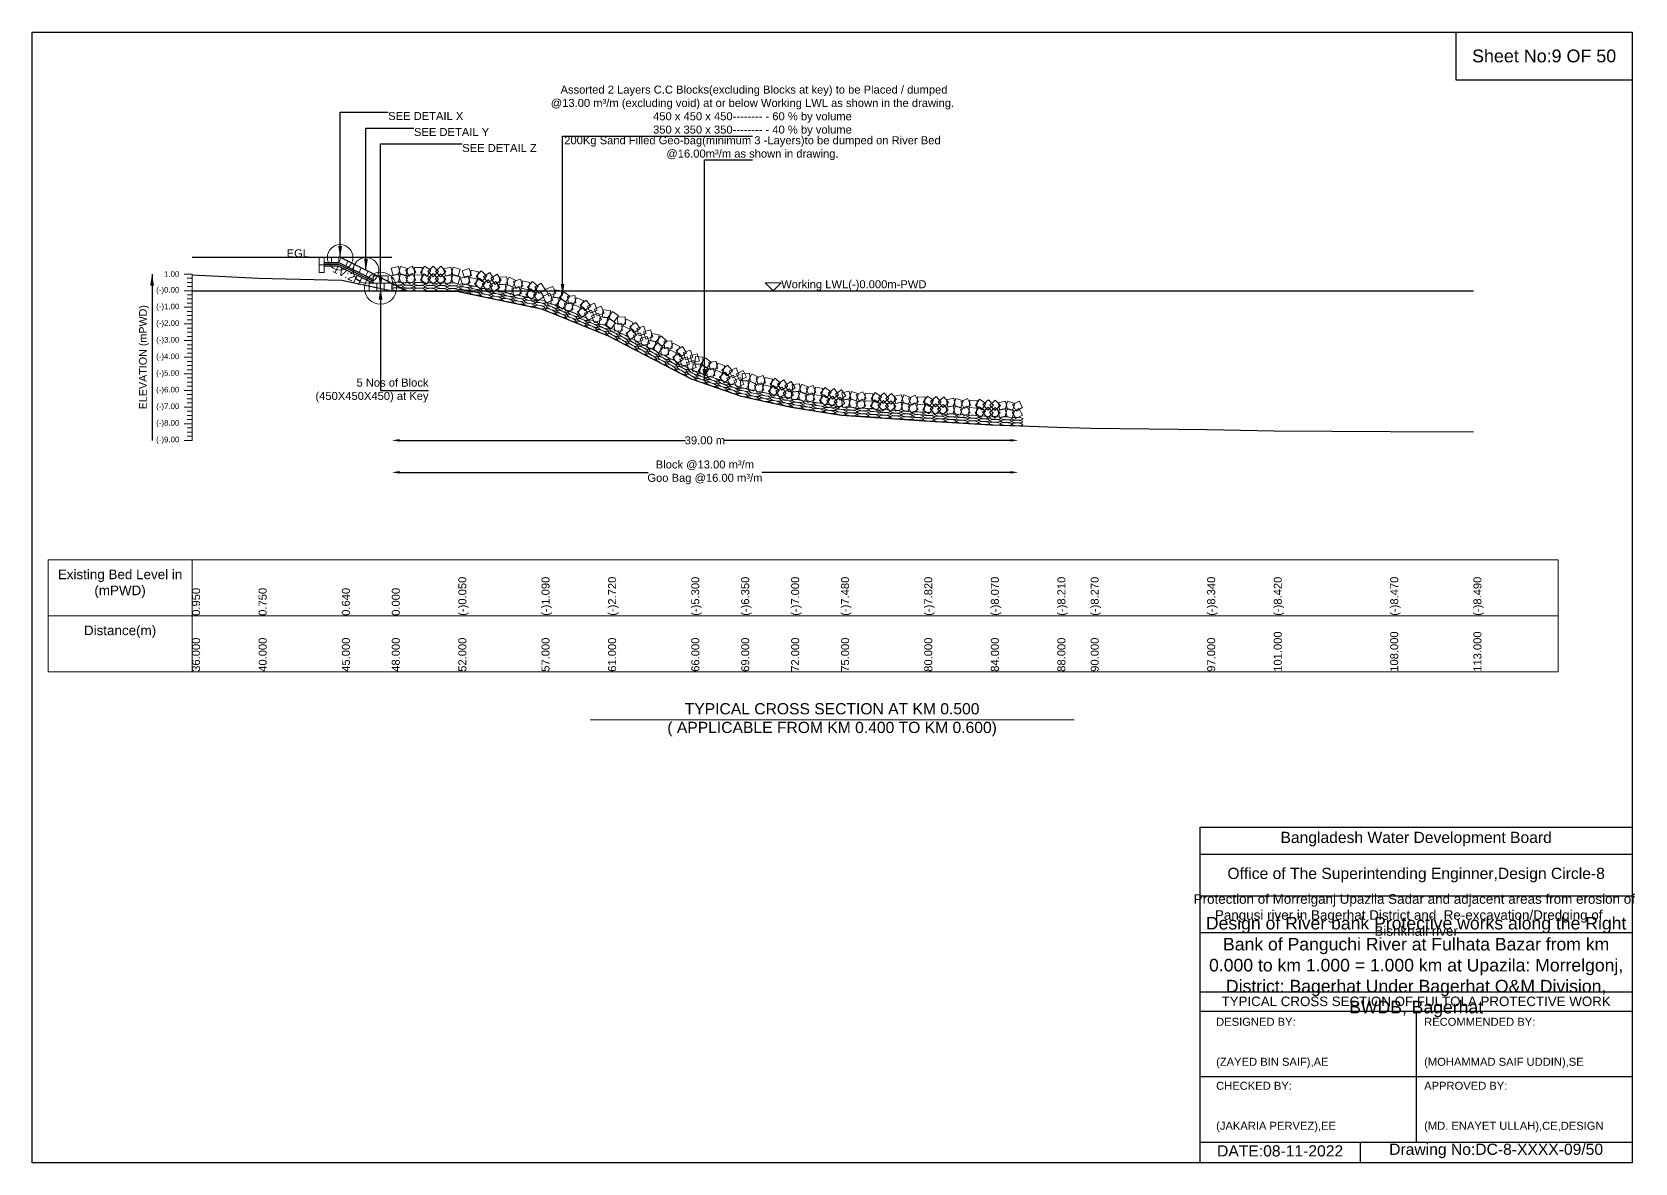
# Model space of a CAD drawing. Header units: inches. Extents: x 89000 to 305017, y -7071 to 0.
# Drawn here: x 220000 to 230017, y -7071 to 0 of the extents above; entities that cross this region are included whole.
import ezdxf

# ---------------------------------------------------------------- set-up
doc = ezdxf.new("R2010")
doc.units = ezdxf.units.IN
doc.header["$LTSCALE"] = 7
doc.header["$MEASUREMENT"] = 0
for name, color, linetype, lineweight in [('Cross section Data Border', 7, 'Continuous', 9), ('Cross Section Labels', 7, 'Continuous', 9), ('Existing_Bed_Level for Xsection', 7, 'Continuous', 25), ('Long Section Labels', 7, 'Continuous', 9)]:
    doc.layers.add(name, color=color, linetype=linetype, lineweight=lineweight)
doc.styles.get("Standard").update_dxf_attribs({"font": 'arial.ttf'})
doc.dimstyles.new('Appron Lebeling Style', dxfattribs={"dimtxt": 50, "dimasz": 50, "dimexe": 0.18, "dimexo": 0.0625, "dimgap": 0.09, "dimtad": 0, "dimtih": 1, "dimtoh": 1, "dimdec": 4, "dimzin": 0, "dimdsep": 46, "dimtxsty": 'Standard', "dimcen": 0.09, "dimse1": 1, "dimse2": 1, "dimadec": 0, "dimazin": 0, "dimtfac": 1, "dimtdec": 4, "dimtofl": 0, "dimtmove": 0, "dimatfit": 3, "dimfxl": 1, "dimtolj": 1, "dimtzin": 0, "dimarcsym": 0})
doc.dimstyles.get("Standard").update_dxf_attribs({"dimtxt": 0.18, "dimasz": 0.18, "dimexe": 0.18, "dimexo": 0.0625, "dimgap": 0.09, "dimtad": 0, "dimtih": 1, "dimtoh": 1, "dimdec": 4, "dimzin": 0, "dimdsep": 46, "dimtxsty": 'Standard', "dimcen": 0.09, "dimadec": 0, "dimazin": 0, "dimtfac": 1, "dimtdec": 4, "dimtofl": 0, "dimtmove": 0, "dimatfit": 3, "dimfxl": 1, "dimtolj": 1, "dimtzin": 0, "dimarcsym": 0})

# ---------------------------------------------------------------- blocks, each defined once
blk = doc.blocks.new('*D3')
at = {"layer": 'Cross Section Labels', "color": 0, "lineweight": -2, "transparency": 16777216}
for p, q in [((222298, -2553), (224083, -2553)), ((226113, -2553), (224328, -2553))]:
    blk.add_line(p, q, dxfattribs=at)
at = {"layer": 'Cross Section Labels', "color": 0, "transparency": 16777216}
for points in [[(222298, -2545), (222298, -2561), (222248, -2553)], [(226113, -2545), (226113, -2561), (226163, -2553)]]:
    blk.add_solid(points, dxfattribs=at)
at = {"layer": 'Defpoints', "color": 0, "transparency": 16777216}
for p in [(222248, -1617), (226163, -2462), (226163, -2553)]:
    blk.add_point(p, dxfattribs=at)
at = {"layer": 'Cross Section Labels', "color": 0, "transparency": 16777216, "insert": (224205, -2553), "char_height": 50, "attachment_point": 5}
blk.add_mtext('\\A1;39.00 m', dxfattribs=at)
blk = doc.blocks.new('*D4')
at = {"layer": 'Cross Section Labels', "color": 0, "lineweight": -2, "transparency": 16777216}
for p, q in [((222298, -2753), (223850, -2753)), ((226113, -2753), (224561, -2753))]:
    blk.add_line(p, q, dxfattribs=at)
at = {"layer": 'Cross Section Labels', "color": 0, "transparency": 16777216}
for points in [[(222298, -2745), (222298, -2761), (222248, -2753)], [(226113, -2745), (226113, -2761), (226163, -2753)]]:
    blk.add_solid(points, dxfattribs=at)
at = {"layer": 'Defpoints', "color": 0, "transparency": 16777216}
for p in [(222248, -1617), (226163, -2462), (226163, -2753)]:
    blk.add_point(p, dxfattribs=at)
at = {"layer": 'Cross Section Labels', "color": 0, "transparency": 16777216, "insert": (224205, -2753), "char_height": 50, "attachment_point": 5}
blk.add_mtext('\\A1;Block @13.00 m³/m ^JGoo Bag @16.00 m³/m ', dxfattribs=at)

msp = doc.modelspace()

# ---------------------------------------------------------------- linework, layer by layer
for points in [[(220000, 0), (230000, 0), (230000, -7071), (220000, -7071)], [(228900, 0), (230000, 0), (230000, -300), (228900, -300)]]:
    msp.add_lwpolyline(points, close=True)
for points in [[(227300, -7071), (227300, -4971), (230000, -4971)], [(227300, -5141), (230000, -5141)], [(227300, -5401), (230000, -5401)], [(227300, -5631), (230000, -5631)], [(227300, -6001), (230000, -6001)], [(227300, -6121), (230000, -6121)], [(228650, -6121), (228650, -6941)], [(227300, -6531), (230000, -6531)], [(227300, -6941), (230000, -6941)], [(228300, -6941), (228300, -7071)]]:
    msp.add_lwpolyline(points)
at = {"layer": 'Cross section Data Border'}
msp.add_lwpolyline([(220100, -3300), (229537.45269, -3300), (229537.45269, -4000), (220100, -4000)], close=True, dxfattribs=at)
for points in [[(221000, -3300), (221000, -4000)], [(220100, -3650), (229537.45269, -3650)]]:
    msp.add_lwpolyline(points, dxfattribs=at)
at = {"layer": 'Cross Section Labels'}
msp.add_lwpolyline([(224631.6, -1617.04), (224681.6, -1567.04), (224581.6, -1567.04)], close=True, dxfattribs=at)
msp.add_lwpolyline([(223488, -4300), (225000, -4300), (226512, -4300)], dxfattribs=at)
for centre, radius in [((221925.6, -1409.04), 80), ((222086.8, -1489.64), 80), ((222177.8, -1601.44), 100)]:
    msp.add_circle(centre, radius, dxfattribs=at)
at = {"layer": 'Existing_Bed_Level for Xsection'}
for points in [[(222248, -1409.04), (221000, -1409.04)], [(222341.6, -1617.04), (221932.18774, -1412.33387), (221925.6, -1409.04), (221918.23468, -1409.04), (221824.63468, -1409.04)], [(221824.63468, -1440.24), (221918.23468, -1440.24), (222131, -1546.62266)], [(221824.63468, -1450.64), (221915.77957, -1450.64), (222131, -1558.25021)], [(221824.63468, -1461.04), (221913.32447, -1461.04), (222131, -1569.87777)], [(221000, -1518.24), (221416, -1539.04), (221936, -1550.48), (222248, -1617.04), (222664, -1622.24), (223184, -1730.4), (223600, -1899.92), (224120, -2168.24), (224432, -2277.44), (224744, -2345.04), (225056, -2394.96), (225576, -2430.32), (225992, -2456.32), (226408, -2470.88), (226616, -2477.12), (227344, -2484.4), (227760, -2492.72), (228488, -2497.92), (229008, -2500)], [(221000, -1617.04), (229008, -1617.04)]]:
    msp.add_lwpolyline(points, dxfattribs=at)
at = {"layer": 'Long Section Labels'}
for points in [[(221824.63468, -1409.04), (221793.43468, -1409.04), (221793.43468, -1455.84), (221824.63468, -1455.84)], [(221824.63468, -1455.84), (221793.43468, -1455.84), (221793.43468, -1502.64), (221824.63468, -1502.64)], [(221871.43468, -1409.04), (221824.63468, -1409.04), (221824.63468, -1440.24), (221871.43468, -1440.24)], [(221918.23468, -1409.04), (221871.43468, -1409.04), (221871.43468, -1440.24), (221918.23468, -1440.24)], [(221974.04694, -1433.26347), (221932.18774, -1412.33387), (221918.23468, -1440.24), (221960.09387, -1461.1696)], [(222015.90613, -1454.19306), (221974.04694, -1433.26347), (221960.09387, -1461.1696), (222001.95306, -1482.09919)], [(222057.76532, -1475.12266), (222015.90613, -1454.19306), (222001.95306, -1482.09919), (222043.81226, -1503.02879)], [(222099.62451, -1496.05226), (222057.76532, -1475.12266), (222043.81226, -1503.02879), (222085.67145, -1523.95839)], [(222141.48371, -1516.98185), (222099.62451, -1496.05226), (222085.67145, -1523.95839), (222127.53064, -1544.88798)], [(222289.83606, -1465.64874), (222244.48518, -1477.2046), (222256.04104, -1522.55547), (222301.39192, -1510.99961)], [(222348.60175, -1478.50605), (222303.55389, -1465.82021), (222290.86805, -1510.86806), (222335.9159, -1523.55391)], [(222375.51417, -1463.42194), (222334.68117, -1486.28908), (222357.54831, -1527.12208), (222398.38131, -1504.25494)], [(222437.01823, -1472.75127), (222390.22189, -1472.16632), (222389.63694, -1518.96266), (222436.43328, -1519.54762)], [(222492.18859, -1488.25793), (222451.93993, -1464.37726), (222428.05927, -1504.62592), (222468.30792, -1528.50658)], [(222507.34707, -1463.93703), (222473.83043, -1496.60008), (222506.49347, -1530.11672), (222540.01012, -1497.45368)], [(222586.80679, -1498.01228), (222554.11707, -1464.52166), (222520.62644, -1497.21138), (222553.31617, -1530.702)], [(222617.41047, -1469.74342), (222572.05959, -1481.29928), (222583.61545, -1526.65015), (222628.96633, -1515.09429)], [(222676.17616, -1482.60073), (222631.1283, -1469.91489), (222618.44245, -1514.96274), (222663.49031, -1527.64859)], [(222731.97827, -1477.85788), (222687.52359, -1492.48735), (222702.15305, -1536.94203), (222746.60773, -1522.31257)], [(222790.55987, -1498.78592), (222744.74054, -1489.2555), (222735.21011, -1535.07483), (222781.02945, -1544.60525)], [(222841.74256, -1524.56489), (222806.80842, -1493.42255), (222775.66608, -1528.3567), (222810.60022, -1559.49904)], [(222154.4, -1570.24), (222107.6, -1570.24), (222107.6, -1617.04), (222154.4, -1617.04)], [(222177.8, -1523.44), (222131, -1523.44), (222131, -1570.24), (222177.8, -1570.24)], [(222201.2, -1570.24), (222154.4, -1570.24), (222154.4, -1617.04), (222201.2, -1617.04)], [(222224.6, -1523.44), (222177.8, -1523.44), (222177.8, -1570.24), (222224.6, -1570.24)], [(222248, -1570.24), (222201.2, -1570.24), (222201.2, -1617.04), (222248, -1617.04)], [(222289.25111, -1512.44508), (222243.90023, -1524.00094), (222255.45609, -1569.35182), (222300.80697, -1557.79596)], [(222348.01679, -1525.3024), (222302.96894, -1512.61655), (222290.28309, -1557.66441), (222335.33095, -1570.35025)], [(222374.92922, -1510.21829), (222334.09622, -1533.08543), (222356.96336, -1573.91843), (222397.79636, -1551.05129)], [(222436.43328, -1519.54762), (222389.63694, -1518.96266), (222389.05198, -1565.75901), (222435.84832, -1566.34396)], [(222491.60363, -1535.05427), (222451.35498, -1511.17361), (222427.47432, -1551.42226), (222467.72297, -1575.30292)], [(222506.76212, -1510.73337), (222473.24547, -1543.39642), (222505.90852, -1576.91306), (222539.42516, -1544.25002)], [(222586.22184, -1544.80862), (222553.53211, -1511.318), (222520.04149, -1544.00772), (222552.73121, -1577.49835)], [(222616.82551, -1516.53976), (222571.47464, -1528.09562), (222583.0305, -1573.4465), (222628.38138, -1561.89064)], [(222675.5912, -1529.39708), (222630.54335, -1516.71123), (222617.8575, -1561.75909), (222662.90536, -1574.44493)], [(222722.44785, -1523.67721), (222677.99317, -1538.30668), (222692.62263, -1582.76136), (222737.07731, -1568.1319)], [(222781.02945, -1544.60525), (222735.21011, -1535.07483), (222725.67969, -1580.89416), (222771.49902, -1590.42458)], [(222832.21214, -1570.38423), (222797.278, -1539.24189), (222766.13566, -1574.17603), (222801.0698, -1605.31837)], [(222851.74516, -1549.41408), (222812.59676, -1575.05863), (222838.24131, -1614.20702), (222877.3897, -1588.56247)], [(222861.27558, -1503.59475), (222822.12718, -1529.23929), (222847.77173, -1568.38769), (222886.92013, -1542.74314)], [(222923.2144, -1598.0671), (222897.53869, -1558.93913), (222858.41072, -1584.61485), (222884.08644, -1623.74281)], [(222932.74482, -1552.24776), (222907.06911, -1513.1198), (222867.94114, -1538.79552), (222893.61686, -1577.92348)], [(222958.66269, -1576.17799), (222911.93849, -1578.8406), (222914.6011, -1625.56479), (222961.3253, -1622.90219)], [(222968.19311, -1530.35866), (222921.46891, -1533.02127), (222924.13152, -1579.74546), (222970.85572, -1577.08285)], [(223013.88131, -1600.0447), (222972.09412, -1578.97173), (222951.02114, -1620.75892), (222992.80833, -1641.8319)], [(223023.41173, -1554.22537), (222981.62454, -1533.1524), (222960.55156, -1574.93959), (223002.33875, -1596.01257)], [(223043.18316, -1590.39016), (222998.72848, -1605.01962), (223013.35794, -1649.47431), (223057.81263, -1634.84484)], [(223052.71358, -1544.57083), (223008.2589, -1559.20029), (223022.88837, -1603.65498), (223067.34305, -1589.02551)], [(223101.76476, -1611.3182), (223055.94543, -1601.78778), (223046.41501, -1647.60711), (223092.23434, -1657.13753)], [(223111.29518, -1565.49887), (223065.47585, -1555.96845), (223055.94543, -1601.78778), (223101.76476, -1611.3182)], [(223162.47788, -1591.27784), (223127.54373, -1560.1355), (223096.40139, -1595.06965), (223131.33554, -1626.21199)], [(223182.01089, -1570.30769), (223142.86249, -1595.95224), (223168.50704, -1635.10064), (223207.65544, -1609.45609)], [(223272.49103, -1633.36628), (223254.31621, -1590.23954), (223211.18947, -1608.41435), (223229.36428, -1651.5411)], [(223152.94746, -1637.09717), (223118.01331, -1605.95483), (223086.87097, -1640.88898), (223121.80512, -1672.03132)], [(223172.48047, -1616.12702), (223133.33207, -1641.77157), (223158.97662, -1680.91997), (223198.12502, -1655.27542)], [(223254.83009, -1676.706), (223236.65528, -1633.57926), (223193.52853, -1651.75407), (223211.70335, -1694.88082)], [(223293.65294, -1661.58976), (223247.21782, -1655.75707), (223241.38513, -1702.19218), (223287.82024, -1708.02488)], [(223311.31387, -1618.25004), (223264.87876, -1612.41735), (223259.04607, -1658.85246), (223305.48118, -1664.68516)], [(223343.64379, -1695.05065), (223306.3575, -1666.76687), (223278.07372, -1704.05317), (223315.36001, -1732.33695)], [(223361.30473, -1651.71093), (223324.01843, -1623.42715), (223295.73465, -1660.71345), (223333.02095, -1688.99723)], [(223374.20862, -1690.85542), (223327.84105, -1697.2027), (223334.18833, -1743.57027), (223380.5559, -1737.22299)], [(223391.86956, -1647.5157), (223345.50198, -1653.86298), (223351.84926, -1700.23055), (223398.21684, -1693.88327)], [(223445.69946, -1678.69467), (223402.35974, -1661.03373), (223384.6988, -1704.37345), (223428.03852, -1722.03439)], [(223491.37507, -1713.30626), (223462.65011, -1676.35877), (223425.70263, -1705.08373), (223454.42759, -1742.03122)], [(223514.37894, -1696.2151), (223471.23773, -1714.35556), (223489.3782, -1757.49677), (223532.51941, -1739.3563)], [(223428.03852, -1722.03439), (223384.6988, -1704.37345), (223367.03787, -1747.71317), (223410.37759, -1765.37411)], [(223473.71414, -1756.64598), (223444.98918, -1719.69849), (223408.04169, -1748.42345), (223436.76665, -1785.37094)], [(223496.718, -1739.55482), (223453.5768, -1757.69528), (223471.71727, -1800.83649), (223514.85847, -1782.69602)], [(223558.20813, -1800.33255), (223540.03332, -1757.20581), (223496.90657, -1775.38062), (223515.08139, -1818.50737)], [(223575.86907, -1756.99283), (223557.69425, -1713.86609), (223514.56751, -1732.0409), (223532.74233, -1775.16765)], [(223597.03098, -1785.21631), (223550.59587, -1779.38362), (223544.76317, -1825.81873), (223591.19828, -1831.65143)], [(223614.69191, -1741.87659), (223568.2568, -1736.0439), (223562.42411, -1782.47901), (223608.85922, -1788.31171)], [(223647.02183, -1818.6772), (223609.73554, -1790.39342), (223581.45176, -1827.67972), (223618.73805, -1855.9635)], [(223664.68277, -1775.33748), (223627.39647, -1747.0537), (223599.11269, -1784.34), (223636.39899, -1812.62378)], [(223706.36587, -1780.16143), (223659.61675, -1782.34313), (223661.79846, -1829.09225), (223708.54758, -1826.91055)], [(223757.19674, -1816.0224), (223715.60711, -1794.56215), (223694.14686, -1836.15178), (223735.73649, -1857.61203)], [(223684.90562, -1821.75106), (223638.1565, -1823.93276), (223640.3382, -1870.68188), (223687.08732, -1868.50018)], [(223735.73649, -1857.61203), (223694.14686, -1836.15178), (223672.6866, -1877.74142), (223714.27624, -1899.20167)], [(223778.13914, -1896.16381), (223752.82801, -1856.79901), (223713.46322, -1882.11014), (223738.77435, -1921.47493)], [(223799.59939, -1854.57417), (223774.28826, -1815.20938), (223734.92347, -1840.52051), (223760.2346, -1879.8853)], [(223802.57721, -1881.19496), (223757.98855, -1895.41083), (223772.20442, -1939.99949), (223816.79308, -1925.78362)], [(223824.03746, -1839.60532), (223779.4488, -1853.82119), (223793.66467, -1898.40986), (223838.25333, -1884.19399)], [(223858.3948, -1947.22046), (223844.14343, -1902.64313), (223799.5661, -1916.8945), (223813.81747, -1961.47183)], [(223879.85505, -1905.63082), (223865.60368, -1861.05349), (223821.02635, -1875.30486), (223835.27772, -1919.88219)], [(223919.87257, -1894.04151), (223874.14375, -1884.08586), (223864.1881, -1929.81468), (223909.91692, -1939.77033)], [(223966.67597, -1931.83249), (223932.06411, -1900.33234), (223900.56396, -1934.9442), (223935.17582, -1966.44435)], [(223898.41232, -1935.63114), (223852.6835, -1925.67549), (223842.72785, -1971.40431), (223888.45667, -1981.35996)], [(223945.21572, -1973.42212), (223910.60386, -1941.92198), (223879.10371, -1976.53384), (223913.71557, -2008.03398)], [(223976.03306, -1971.97282), (223929.28394, -1974.15452), (223931.46564, -2020.90364), (223978.21476, -2018.72194)], [(223997.49331, -1930.38318), (223950.74419, -1932.56489), (223952.92589, -1979.31401), (223999.67501, -1977.1323)], [(224026.86393, -2007.83379), (223985.27429, -1986.37354), (223963.81404, -2027.96317), (224005.40367, -2049.42342)], [(224048.32418, -1966.24416), (224006.73454, -1944.7839), (223985.27429, -1986.37354), (224026.86393, -2007.83379)], [(224090.72683, -2004.79593), (224065.4157, -1965.43114), (224026.05091, -1990.74227), (224051.36204, -2030.10706)], [(224115.1649, -1989.82708), (224070.57623, -2004.04295), (224084.7921, -2048.63162), (224129.38077, -2034.41575)], [(224069.26658, -2046.38556), (224043.95545, -2007.02077), (224004.59066, -2032.3319), (224029.90179, -2071.69669)], [(224093.70465, -2031.41671), (224049.11598, -2045.63259), (224063.33185, -2090.22125), (224107.92052, -2076.00538)], [(224149.52224, -2097.44221), (224135.27086, -2052.86488), (224090.69353, -2067.11626), (224104.94491, -2111.69359)], [(224170.98249, -2055.85258), (224156.73111, -2011.27525), (224112.15378, -2025.52662), (224126.40516, -2070.10395)], [(224177.39105, -2076.97293), (224130.72148, -2073.48139), (224127.22994, -2120.15097), (224173.89952, -2123.6425)], [(224192.85145, -2032.80036), (224146.18188, -2029.30882), (224142.69034, -2075.9784), (224189.35992, -2079.46993)], [(224229.00044, -2107.87903), (224190.33975, -2081.50497), (224163.96569, -2120.16566), (224202.62639, -2146.53972)], [(224244.46084, -2063.70646), (224205.80015, -2037.3324), (224179.42609, -2075.99309), (224218.08679, -2102.36715)], [(224259.3158, -2102.15294), (224213.32583, -2110.82259), (224221.99548, -2156.81256), (224267.98545, -2148.14291)], [(224274.7762, -2057.98037), (224228.78623, -2066.65002), (224237.45588, -2112.63998), (224283.44585, -2103.97033)], [(224330.1051, -2086.41449), (224285.93253, -2070.95409), (224270.47213, -2115.12666), (224314.6447, -2130.58706)], [(224377.46254, -2118.68672), (224346.91693, -2083.22962), (224311.45983, -2113.77523), (224342.00543, -2149.23233)], [(224399.57834, -2100.46101), (224357.40338, -2120.74679), (224377.68916, -2162.92174), (224419.86412, -2142.63596)], [(224314.6447, -2130.58706), (224270.47213, -2115.12666), (224255.01173, -2159.29923), (224299.1843, -2174.75963)], [(224362.00214, -2162.85929), (224331.45653, -2127.40219), (224295.99943, -2157.9478), (224326.54503, -2193.4049)], [(224384.11794, -2144.63358), (224341.94298, -2164.91936), (224362.22876, -2207.09432), (224404.40372, -2186.80854)], [(224448.585, -2202.24406), (224428.26564, -2160.08527), (224386.10685, -2180.40463), (224406.42621, -2222.56342)], [(224464.0454, -2158.07149), (224443.72604, -2115.9127), (224401.56725, -2136.23206), (224421.88661, -2178.39085)], [(224474.83902, -2179.18074), (224428.09435, -2181.4558), (224430.3694, -2228.20046), (224477.11407, -2225.92541)], [(224484.74907, -2133.44202), (224438.0044, -2135.71707), (224440.27945, -2182.46174), (224487.02412, -2180.18669)], [(224529.85782, -2203.50455), (224488.24682, -2182.08577), (224466.82804, -2223.69677), (224508.43904, -2245.11555)], [(224539.76788, -2157.76583), (224498.15687, -2136.34705), (224476.73809, -2177.95805), (224518.3491, -2199.37683)], [(224559.23873, -2194.09333), (224514.66426, -2208.35364), (224528.92457, -2252.92811), (224573.49904, -2238.6678)], [(224569.14879, -2148.3546), (224524.57432, -2162.61492), (224538.83463, -2207.18939), (224583.4091, -2192.92907)], [(224627.55482, -2169.76772), (224581.8161, -2159.85766), (224571.90604, -2205.59638), (224617.64476, -2215.50644)], [(224678.52198, -2195.97024), (224643.84729, -2164.53928), (224612.41632, -2199.21397), (224647.09102, -2230.64494)], [(224698.22822, -2175.1628), (224658.86851, -2200.48182), (224684.18753, -2239.84153), (224723.54725, -2214.52251)], [(224769.29155, -2224.40681), (224743.94119, -2185.06727), (224704.60165, -2210.41763), (224729.95201, -2249.75717)], [(224797.0511, -2199.69376), (224750.50079, -2204.52169), (224755.32872, -2251.072), (224801.87903, -2246.24407)], [(224853.31775, -2220.97241), (224810.5977, -2201.86122), (224791.48652, -2244.58127), (224834.20657, -2263.69246)], [(224617.64476, -2215.50644), (224571.90604, -2205.59638), (224561.99598, -2251.33511), (224607.73471, -2261.24516)], [(224668.61193, -2241.70897), (224633.93723, -2210.278), (224602.50627, -2244.9527), (224637.18096, -2276.38366)], [(224688.31817, -2220.90152), (224648.95845, -2246.22054), (224674.27748, -2285.58026), (224713.63719, -2260.26123)], [(224759.38149, -2270.14553), (224734.03113, -2230.806), (224694.69159, -2256.15635), (224720.04195, -2295.49589)], [(224789.65715, -2245.90599), (224743.10684, -2250.73392), (224747.93477, -2297.28422), (224794.48508, -2292.45629)], [(224845.9238, -2267.18463), (224803.20375, -2248.07344), (224784.09256, -2290.79349), (224826.81261, -2309.90468)], [(224874.74608, -2256.18076), (224831.01815, -2272.85734), (224847.69472, -2316.58527), (224891.42265, -2299.90869)], [(224882.14003, -2209.96854), (224838.4121, -2226.64512), (224855.08868, -2270.37305), (224898.81661, -2253.69647)], [(224934.23571, -2274.36784), (224888.02349, -2266.97388), (224880.62953, -2313.1861), (224926.84176, -2320.58006)], [(224941.62967, -2228.15562), (224895.41744, -2220.76166), (224888.02349, -2266.97388), (224934.23571, -2274.36784)], [(224986.55952, -2297.74396), (224950.21788, -2268.25625), (224920.73017, -2304.59789), (224957.07181, -2334.0856)], [(224993.95348, -2251.53174), (224957.61183, -2222.04403), (224928.12412, -2258.38567), (224964.46577, -2287.87338)], [(225005.09839, -2275.88999), (224967.18217, -2303.32356), (224994.61574, -2341.23977), (225032.53196, -2313.80621)], [(225012.49235, -2229.67777), (224974.57613, -2257.11133), (225002.00969, -2295.02755), (225039.92591, -2267.59399)], [(225078.74834, -2321.17414), (225051.28459, -2283.27978), (225013.39023, -2310.74353), (225040.85398, -2348.63789)], [(225086.1423, -2274.96192), (225058.67855, -2237.06756), (225020.78419, -2264.53131), (225048.24794, -2302.42567)], [(225104.08903, -2292.88499), (225058.1679, -2301.91215), (225067.19506, -2347.83328), (225113.11619, -2338.80612)], [(225107.2641, -2246.19282), (225061.34297, -2255.21997), (225070.37012, -2301.14111), (225116.29126, -2292.11395)], [(225162.05269, -2308.97631), (225117.77633, -2293.81572), (225102.61574, -2338.09209), (225146.89211, -2353.25268)], [(225165.22776, -2262.28414), (225120.95139, -2247.12355), (225105.79081, -2291.39992), (225150.06717, -2306.56051)], [(225189.75901, -2295.40542), (225147.72254, -2315.97665), (225168.29377, -2358.01312), (225210.33024, -2337.44189)], [(225192.93407, -2248.71325), (225150.89761, -2269.28448), (225171.46884, -2311.32094), (225213.5053, -2290.74971)], [(225253.82725, -2261.43361), (225207.13508, -2258.25854), (225203.96001, -2304.95072), (225250.65218, -2308.12578)], [(225304.87933, -2326.66331), (225266.01464, -2300.5908), (225239.94213, -2339.4555), (225278.80682, -2365.528)], [(225308.0544, -2279.97114), (225269.18971, -2253.89863), (225243.1172, -2292.76332), (225281.98189, -2318.83583)], [(225321.36116, -2303.21902), (225286.08745, -2333.97621), (225316.84465, -2369.24993), (225352.11836, -2338.49273)], [(225324.53623, -2256.52684), (225289.26252, -2287.28404), (225320.01971, -2322.55775), (225355.29343, -2291.80056)], [(225401.98739, -2294.94933), (225371.20211, -2259.70012), (225335.9529, -2290.4854), (225366.73818, -2325.73461)], [(225434.10931, -2268.41829), (225388.18817, -2277.44545), (225397.21533, -2323.36658), (225443.13646, -2314.33942)], [(225492.07297, -2284.50961), (225447.7966, -2269.34903), (225432.63601, -2313.62539), (225476.91238, -2328.78598)], [(225519.77928, -2270.93872), (225477.74281, -2291.50995), (225498.31404, -2333.54642), (225540.35051, -2312.97519)], [(225580.67245, -2283.65909), (225533.98028, -2280.48402), (225530.80521, -2327.17619), (225577.49739, -2330.35126)], [(225634.19704, -2301.87596), (225595.19014, -2276.01669), (225569.33087, -2315.02359), (225608.33777, -2340.88286)], [(225650.55022, -2278.34175), (225615.44549, -2309.29167), (225646.3954, -2344.39641), (225681.50014, -2313.44649)], [(225728.21065, -2316.33949), (225697.23278, -2281.25941), (225662.1527, -2312.23728), (225693.13056, -2347.31736)], [(225760.18678, -2289.63293), (225714.31577, -2298.91144), (225723.59429, -2344.78245), (225769.46529, -2335.50394)], [(225818.2377, -2305.40656), (225773.87897, -2290.48869), (225758.96109, -2334.84742), (225803.31982, -2349.7653)], [(225845.86927, -2291.68414), (225803.9461, -2312.48528), (225824.74724, -2354.40845), (225866.67041, -2333.60731)], [(225906.8312, -2304.07082), (225860.12234, -2301.15152), (225857.20303, -2347.86038), (225903.91189, -2350.77968)], [(225961.15906, -2322.31109), (225922.15216, -2296.45182), (225896.29289, -2335.45872), (225935.29979, -2361.31799)], [(225977.51225, -2298.77688), (225942.40751, -2329.7268), (225973.35743, -2364.83154), (226008.46217, -2333.88162)], [(226051.86981, -2335.0868), (226019.94137, -2300.86963), (225985.7242, -2332.79807), (226017.65264, -2367.01524)], [(225250.65218, -2308.12578), (225203.96001, -2304.95072), (225200.78494, -2351.64289), (225247.47711, -2354.81796)], [(225398.81232, -2341.64151), (225368.02704, -2306.3923), (225332.77783, -2337.17757), (225363.56311, -2372.42678)], [(225430.93424, -2315.11046), (225385.0131, -2324.13762), (225394.04026, -2370.05875), (225439.96139, -2361.0316)], [(225488.8979, -2331.20178), (225444.62153, -2316.0412), (225429.46094, -2360.31757), (225473.73731, -2375.47815)], [(225516.60421, -2317.63089), (225474.56775, -2338.20212), (225495.13898, -2380.23859), (225537.17544, -2359.66736)], [(225577.49739, -2330.35126), (225530.80521, -2327.17619), (225527.63015, -2373.86836), (225574.32232, -2377.04343)], [(225631.27773, -2348.58482), (225592.27083, -2322.72555), (225566.41156, -2361.73245), (225605.41846, -2387.59172)], [(225647.63092, -2325.05062), (225612.52618, -2356.00053), (225643.4761, -2391.10527), (225678.58084, -2360.15535)], [(225725.29134, -2363.04836), (225694.31348, -2327.96828), (225659.2334, -2358.94614), (225690.21126, -2394.02622)], [(225757.26748, -2336.34179), (225711.39647, -2345.6203), (225720.67498, -2391.49131), (225766.54599, -2382.2128)], [(225815.31839, -2352.11542), (225770.95966, -2337.19755), (225756.04179, -2381.55628), (225800.40052, -2396.47416)], [(225842.94997, -2338.393), (225801.02679, -2359.19414), (225821.82793, -2401.11732), (225863.75111, -2380.31618)], [(225903.91189, -2350.77968), (225857.20303, -2347.86038), (225854.28373, -2394.56924), (225900.99259, -2397.48854)], [(225958.23976, -2369.01995), (225919.23286, -2343.16068), (225893.37359, -2382.16758), (225932.38049, -2408.02685)], [(225974.59294, -2345.48574), (225939.48821, -2376.43566), (225970.43812, -2411.5404), (226005.54286, -2380.59048)], [(226050.23281, -2381.85816), (226018.30437, -2347.64099), (225984.0872, -2379.56943), (226016.01565, -2413.7866)], [(226081.46437, -2354.28455), (226035.86513, -2364.8178), (226046.39838, -2410.41704), (226091.99762, -2399.88379)], [(226083.10136, -2307.51319), (226037.50212, -2318.04644), (226048.03537, -2363.64568), (226093.63461, -2353.11243)], [(226139.92611, -2368.45993), (226095.17487, -2354.76442), (226081.47936, -2399.51565), (226126.23059, -2413.21116)], [(226141.5631, -2321.68857), (226096.81187, -2307.99305), (226083.11636, -2352.74429), (226127.86759, -2366.4398)], [(226167.17088, -2353.98475), (226125.83405, -2375.928), (226147.7773, -2417.26483), (226189.11414, -2395.32158)], [(226168.80788, -2307.21338), (226127.47105, -2329.15664), (226149.4143, -2370.49347), (226190.75113, -2348.55022)]]:
    msp.add_lwpolyline(points, close=True, dxfattribs=at)
for points in [[(221000, -1513.04), (220950, -1513.04)], [(221000, -1539.04), (220970, -1539.04)], [(221000, -1565.04), (220970, -1565.04)], [(221000, -1591.04), (220970, -1591.04)], [(221000, -2553.04), (221000, -2449.04), (221000, -2345.04), (221000, -2241.04), (221000, -2137.04), (221000, -2033.04), (221000, -1929.04), (221000, -1825.04), (221000, -1721.04), (221000, -1617.04), (221000, -1513.04)], [(221000, -1617.04), (220950, -1617.04)], [(221000, -1643.04), (220970, -1643.04)], [(221000, -1669.04), (220970, -1669.04)], [(221000, -1695.04), (220970, -1695.04)], [(221000, -1721.04), (220950, -1721.04)], [(221000, -1747.04), (220970, -1747.04)], [(221000, -1773.04), (220970, -1773.04)], [(221000, -1799.04), (220970, -1799.04)], [(221000, -1825.04), (220950, -1825.04)], [(221000, -1851.04), (220970, -1851.04)], [(221000, -1877.04), (220970, -1877.04)], [(221000, -1903.04), (220970, -1903.04)], [(221000, -1929.04), (220950, -1929.04)], [(221000, -1955.04), (220970, -1955.04)], [(221000, -1981.04), (220970, -1981.04)], [(221000, -2033.04), (220950, -2033.04)], [(221000, -2007.04), (220970, -2007.04)], [(221000, -2059.04), (220970, -2059.04)], [(221000, -2085.04), (220970, -2085.04)], [(221000, -2137.04), (220950, -2137.04)], [(221000, -2111.04), (220970, -2111.04)], [(221000, -2163.04), (220970, -2163.04)], [(221000, -2189.04), (220970, -2189.04)], [(221000, -2241.04), (220950, -2241.04)], [(221000, -2215.04), (220970, -2215.04)], [(221000, -2267.04), (220970, -2267.04)], [(221000, -2293.04), (220970, -2293.04)], [(221000, -2345.04), (220950, -2345.04)], [(221000, -2319.04), (220970, -2319.04)], [(221000, -2371.04), (220970, -2371.04)], [(221000, -2397.04), (220970, -2397.04)], [(221000, -2449.04), (220950, -2449.04)], [(221000, -2423.04), (220970, -2423.04)], [(221000, -2475.04), (220970, -2475.04)], [(221000, -2501.04), (220970, -2501.04)], [(221000, -2553.04), (220950, -2553.04)], [(221000, -2527.04), (220970, -2527.04)]]:
    msp.add_lwpolyline(points, dxfattribs=at)
for centre, major_axis in [((222282.71899, -1608.6333), (34.6085, -0.43261)), ((222282.93997, -1590.95468), (34.6085, -0.43261)), ((222283.16095, -1573.27606), (34.6085, -0.43261)), ((222351.93598, -1609.49851), (34.6085, -0.43261)), ((222352.15696, -1591.81989), (34.6085, -0.43261)), ((222352.37795, -1574.14127), (34.6085, -0.43261)), ((222421.15297, -1610.36372), (34.6085, -0.43261)), ((222421.37396, -1592.6851), (34.6085, -0.43261)), ((222421.59494, -1575.00648), (34.6085, -0.43261)), ((222490.36997, -1611.22893), (34.6085, -0.43261)), ((222490.59095, -1593.55032), (34.6085, -0.43261)), ((222490.81193, -1575.8717), (34.6085, -0.43261)), ((222559.80794, -1594.41553), (34.6085, -0.43261)), ((222560.02892, -1576.73691), (34.6085, -0.43261)), ((222629.02493, -1595.28074), (34.6085, -0.43261)), ((222629.24592, -1577.60212), (34.6085, -0.43261)), ((222702.60304, -1603.18183), (33.88594, -7.04828)), ((222706.20342, -1585.8723), (33.88594, -7.04828)), ((222773.9753, -1599.96885), (33.88594, -7.04828)), ((222841.74719, -1614.0654), (33.88594, -7.04828)), ((222559.58696, -1612.09415), (34.6085, -0.43261)), ((222628.80395, -1612.95936), (34.6085, -0.43261)), ((222699.00266, -1620.49135), (33.88594, -7.04828)), ((222766.77454, -1634.5879), (33.88594, -7.04828)), ((222770.37492, -1617.27838), (33.88594, -7.04828)), ((222834.54642, -1648.68445), (33.88594, -7.04828)), ((222838.1468, -1631.37493), (33.88594, -7.04828)), ((222902.3183, -1662.78101), (33.88594, -7.04828)), ((222905.91869, -1645.47148), (33.88594, -7.04828)), ((222909.51907, -1628.16196), (33.88594, -7.04828)), ((222970.09019, -1676.87756), (33.88594, -7.04828)), ((222973.69057, -1659.56803), (33.88594, -7.04828)), ((222977.29095, -1642.25851), (33.88594, -7.04828)), ((223037.86207, -1690.97411), (33.88594, -7.04828)), ((223041.46245, -1673.66458), (33.88594, -7.04828)), ((223045.06283, -1656.35506), (33.88594, -7.04828)), ((223105.63395, -1705.07066), (33.88594, -7.04828)), ((223109.23433, -1687.76113), (33.88594, -7.04828)), ((223112.83471, -1670.45161), (33.88594, -7.04828)), ((223177.00621, -1701.85769), (33.88594, -7.04828)), ((223180.60659, -1684.54816), (33.88594, -7.04828)), ((223253.06042, -1710.81316), (32.05213, -13.06124)), ((223173.40583, -1719.16721), (33.88594, -7.04828)), ((223239.7166, -1743.55872), (32.05213, -13.06124)), ((223246.38851, -1727.18594), (32.05213, -13.06124)), ((223303.82086, -1769.68121), (32.05213, -13.06124)), ((223310.49277, -1753.30843), (32.05213, -13.06124)), ((223317.16468, -1736.93564), (32.05213, -13.06124)), ((223367.92513, -1795.8037), (32.05213, -13.06124)), ((223374.59704, -1779.43091), (32.05213, -13.06124)), ((223381.26894, -1763.05813), (32.05213, -13.06124)), ((223438.7013, -1805.5534), (32.05213, -13.06124)), ((223445.37321, -1789.18062), (32.05213, -13.06124)), ((223509.47747, -1815.3031), (32.05213, -13.06124)), ((223432.02939, -1821.92618), (32.05213, -13.06124)), ((223496.13365, -1848.04867), (32.05213, -13.06124)), ((223502.80556, -1831.67589), (32.05213, -13.06124)), ((223560.23791, -1874.17116), (32.05213, -13.06124)), ((223566.90982, -1857.79837), (32.05213, -13.06124)), ((223573.58173, -1841.42559), (32.05213, -13.06124)), ((223624.21158, -1902.46569), (30.75784, -15.87105)), ((223632.31878, -1886.75406), (30.75784, -15.87105)), ((223640.42599, -1871.04242), (30.75784, -15.87105)), ((223693.83447, -1918.49615), (30.75784, -15.87105)), ((223701.94168, -1902.78451), (30.75784, -15.87105)), ((223685.72727, -1934.20779), (30.75784, -15.87105)), ((223747.24295, -1965.94989), (30.75784, -15.87105)), ((223755.35016, -1950.23825), (30.75784, -15.87105)), ((223763.45737, -1934.52661), (30.75784, -15.87105)), ((223808.75864, -1997.69198), (30.75784, -15.87105)), ((223816.86585, -1981.98034), (30.75784, -15.87105)), ((223824.97306, -1966.2687), (30.75784, -15.87105)), ((223878.38154, -2013.72244), (30.75784, -15.87105)), ((223886.48875, -1998.0108), (30.75784, -15.87105)), ((223870.27433, -2029.43408), (30.75784, -15.87105)), ((223931.79002, -2061.17617), (30.75784, -15.87105)), ((223939.89723, -2045.46453), (30.75784, -15.87105)), ((223948.00443, -2029.75289), (30.75784, -15.87105)), ((223993.30571, -2092.91827), (30.75784, -15.87105)), ((224001.41292, -2077.20663), (30.75784, -15.87105)), ((224009.52012, -2061.49499), (30.75784, -15.87105)), ((224062.92861, -2108.94872), (30.75784, -15.87105)), ((224071.03581, -2093.23709), (30.75784, -15.87105)), ((224054.8214, -2124.66036), (30.75784, -15.87105)), ((224116.33709, -2156.40246), (30.75784, -15.87105)), ((224124.4443, -2140.69082), (30.75784, -15.87105)), ((224132.5515, -2124.97918), (30.75784, -15.87105)), ((224180.06069, -2179.89543), (32.66807, -11.43382)), ((224185.90128, -2163.20801), (32.66807, -11.43382)), ((224191.74188, -2146.5206), (32.66807, -11.43382)), ((224245.39683, -2202.76308), (32.66807, -11.43382)), ((224251.23743, -2186.07566), (32.66807, -11.43382)), ((224257.07802, -2169.38825), (32.66807, -11.43382)), ((224316.57357, -2208.94331), (32.66807, -11.43382)), ((224322.41416, -2192.2559), (32.66807, -11.43382)), ((224387.7503, -2215.12355), (32.66807, -11.43382)), ((224310.73297, -2225.63073), (32.66807, -11.43382)), ((224376.06911, -2248.49838), (32.66807, -11.43382)), ((224381.90971, -2231.81096), (32.66807, -11.43382)), ((224440.58678, -2270.25535), (33.82633, -7.32904)), ((224444.33058, -2252.97628), (33.82633, -7.32904)), ((224448.07438, -2235.69721), (33.82633, -7.32904)), ((224508.23943, -2284.91343), (33.82633, -7.32904)), ((224511.98323, -2267.63436), (33.82633, -7.32904)), ((224515.72703, -2250.35528), (33.82633, -7.32904)), ((224575.89209, -2299.5715), (33.82633, -7.32904)), ((224579.63589, -2282.29243), (33.82633, -7.32904)), ((224583.37968, -2265.01336), (33.82633, -7.32904)), ((224643.54474, -2314.22958), (33.82633, -7.32904)), ((224647.28854, -2296.95051), (33.82633, -7.32904)), ((224651.03234, -2279.67143), (33.82633, -7.32904)), ((224714.94119, -2311.60858), (33.82633, -7.32904)), ((224718.68499, -2294.32951), (33.82633, -7.32904)), ((224784.30273, -2306.72625), (34.17651, -5.46824)), ((224711.19739, -2328.88765), (33.82633, -7.32904)), ((224778.71618, -2341.64215), (34.17651, -5.46824)), ((224781.50945, -2324.1842), (34.17651, -5.46824)), ((224847.06919, -2352.57863), (34.17651, -5.46824)), ((224849.86246, -2335.12068), (34.17651, -5.46824)), ((224852.65574, -2317.66273), (34.17651, -5.46824)), ((224915.4222, -2363.51512), (34.17651, -5.46824)), ((224918.21547, -2346.05716), (34.17651, -5.46824)), ((224921.00875, -2328.59921), (34.17651, -5.46824)), ((224983.77521, -2374.4516), (34.17651, -5.46824)), ((224986.56848, -2356.99365), (34.17651, -5.46824)), ((224989.36176, -2339.5357), (34.17651, -5.46824)), ((225052.12822, -2385.38808), (34.17651, -5.46824)), ((225054.92149, -2367.93013), (34.17651, -5.46824)), ((225057.71477, -2350.47218), (34.17651, -5.46824)), ((225120.33952, -2390.47467), (34.53146, -2.34814)), ((225121.53899, -2372.83541), (34.53146, -2.34814)), ((225122.73846, -2355.19614), (34.53146, -2.34814)), ((225189.40243, -2395.17095), (34.53146, -2.34814)), ((225190.6019, -2377.53169), (34.53146, -2.34814)), ((225191.80137, -2359.89242), (34.53146, -2.34814)), ((225258.46534, -2399.86723), (34.53146, -2.34814)), ((225259.66481, -2382.22796), (34.53146, -2.34814)), ((225260.86428, -2364.5887), (34.53146, -2.34814)), ((225327.52825, -2404.56351), (34.53146, -2.34814)), ((225328.72772, -2386.92424), (34.53146, -2.34814)), ((225329.92719, -2369.28498), (34.53146, -2.34814)), ((225396.59116, -2409.25978), (34.53146, -2.34814)), ((225397.79063, -2391.62052), (34.53146, -2.34814)), ((225398.9901, -2373.98125), (34.53146, -2.34814)), ((225465.65407, -2413.95606), (34.53146, -2.34814)), ((225466.85354, -2396.3168), (34.53146, -2.34814)), ((225468.05301, -2378.67753), (34.53146, -2.34814)), ((225535.91645, -2401.01308), (34.53146, -2.34814)), ((225537.11592, -2383.37381), (34.53146, -2.34814)), ((225604.84414, -2405.55101), (34.5438, -2.15899)), ((225605.94699, -2387.90544), (34.5438, -2.15899)), ((225673.93174, -2409.86899), (34.5438, -2.15899)), ((225675.03459, -2392.22342), (34.5438, -2.15899)), ((225744.12218, -2396.54139), (34.5438, -2.15899)), ((225813.20977, -2400.85937), (34.5438, -2.15899)), ((225882.29737, -2405.17734), (34.5438, -2.15899)), ((225951.38496, -2409.49532), (34.5438, -2.15899)), ((226019.2959, -2413.04829), (34.59002, -1.21065)), ((225534.71698, -2418.65234), (34.53146, -2.34814)), ((225603.74129, -2423.19658), (34.5438, -2.15899)), ((225672.82889, -2427.51456), (34.5438, -2.15899)), ((225741.91648, -2431.83253), (34.5438, -2.15899)), ((225743.01933, -2414.18696), (34.5438, -2.15899)), ((225811.00408, -2436.15051), (34.5438, -2.15899)), ((225812.10693, -2418.50494), (34.5438, -2.15899)), ((225880.09167, -2440.46848), (34.5438, -2.15899)), ((225881.19452, -2422.82291), (34.5438, -2.15899)), ((225949.17927, -2444.78646), (34.5438, -2.15899)), ((225950.28212, -2427.14089), (34.5438, -2.15899)), ((226018.05906, -2448.38665), (34.59002, -1.21065)), ((226018.67748, -2430.71747), (34.59002, -1.21065)), ((226087.2391, -2450.80796), (34.59002, -1.21065)), ((226087.85752, -2433.13877), (34.59002, -1.21065)), ((226088.47594, -2415.46959), (34.59002, -1.21065)), ((226156.41914, -2453.22926), (34.59002, -1.21065)), ((226157.03756, -2435.56008), (34.59002, -1.21065)), ((226157.65598, -2417.8909), (34.59002, -1.21065))]:
    msp.add_ellipse(centre, major_axis=major_axis, ratio=0.255, dxfattribs=at)

# ---------------------------------------------------------------- texts
at = {"attachment_point": 5}
for s, insert, char_height in [('Sheet No:9 OF 50', (229450, -150), 80), ('Bangladesh Water Development Board', (228650, -5046), 70), ('Office of The Superintending Enginner,Design Circle-8', (228650, -5271), 70)]:
    msp.add_mtext(s, dxfattribs=dict(at, insert=insert, char_height=char_height))
for s, insert, char_height, width, attachment_point in [('Protection of Morrelganj Upazila Sadar and adjacent areas from erosion of  Pangusi river in Bagerhat District and  Re-excavation/Dredging of     Bishkhali river', (228650, -5521), 60, 2800, 5), ('Design of River bank Protective works along the Right Bank of Panguchi River at Fulhata Bazar from km 0.000 to km 1.000 = 1.000 km at Upazila: Morrelgonj, District: Bagerhat Under Bagerhat O&M Division, BWDB, Bagerhat ', (228650, -5846), 78.71299581, 2700, 5), ('TYPICAL CROSS SECTION OF FULTOLA PROTECTIVE WORK', (228650, -6061), 59.5765532, 2800, 5), ('DESIGNED BY:^J^J^J(ZAYED BIN SAIF),AE', (227400, -6321), 50, 1400, 4), ('RECOMMENDED BY:^J^J^J(MOHAMMAD SAIF UDDIN),SE', (228700, -6321), 50, 1400, 4), ('CHECKED BY:^J^J^J(JAKARIA PERVEZ),EE', (227400, -6721), 50, 1400, 4), ('APPROVED BY:^J^J^J(MD. ENAYET ULLAH),CE,DESIGN', (228700, -6721), 50, 1400, 4), ('DATE:08-11-2022', (227800, -6996), 70, 1400, 5), ('Drawing No:DC-8-XXXX-09/50', (229150, -6996), 70, 2200, 5)]:
    msp.add_mtext(s, dxfattribs=dict(insert=insert, char_height=char_height, width=width, attachment_point=attachment_point))
at = {"layer": 'Cross section Data Border', "char_height": 60, "width": 800, "attachment_point": 5}
for s, insert in [('Existing Bed Level in (mPWD)', (220550, -3450)), ('Distance(m)', (220550, -3750))]:
    msp.add_mtext(s, dxfattribs=dict(at, insert=insert))
at = {"layer": 'Cross Section Labels'}
for s, insert, char_height, attachment_point in [(' Assorted 2 Layers C.C Blocks(excluding Blocks at key) to be Placed / dumped^J@13.00 m³/m (excluding void) at or below Working LWL as shown in the drawing.^J450 x 450 x 450-------- - 60 % by volume^J350 x 350 x 350-------- - 40 % by volume', (224502.25397, -650), 50, 8), ('SEE DETAIL X', (222225.6, -500), 50, 1), ('SEE DETAIL Y', (222386.8, -600), 50, 1), ('SEE DETAIL Z', (222688.4, -700), 50, 1), ('200Kg Sand Filled Geo-bag(minimum 3 -Layers)to be dumped on River Bed^J@16.00m³/m as shown in drawing.', (224502.25397, -800), 50, 8), ('EGL', (221731.03468, -1409.04), 50, 9), ('Working LWL(-)0.000m-PWD', (224681.6, -1617.04), 50, 7), ('5 Nos of Block ^J(450X450X450) at Key', (222477.8, -2241.04), 50, 6), ('TYPICAL CROSS SECTION AT KM 0.500^J( APPLICABLE FROM KM 0.400 TO KM 0.600)', (225000, -4300), 70, 5)]:
    msp.add_mtext(s, dxfattribs=dict(at, insert=insert, char_height=char_height, attachment_point=attachment_point))
at = {"layer": 'Cross Section Labels', "insert": (221982.94489, -1495.85021), "char_height": 50, "attachment_point": 2, "rotation": 333.434948823}
msp.add_mtext('1V:2H', dxfattribs=at)
at = {"layer": 'Long Section Labels', "char_height": 35, "attachment_point": 6}
for s, insert in [('1.00', (220920, -1513.04)), ('(-)0.00', (220920, -1617.04)), ('(-)1.00', (220920, -1721.04)), ('(-)2.00', (220920, -1825.04)), ('(-)3.00', (220920, -1929.04)), ('(-)4.00', (220920, -2033.04)), ('(-)5.00', (220920, -2137.04)), ('(-)6.00', (220920, -2241.04)), ('(-)7.00', (220920, -2345.04)), ('(-)8.00', (220920, -2449.04)), ('(-)9.00', (220920, -2553.04))]:
    msp.add_mtext(s, dxfattribs=dict(at, insert=insert))
at = {"layer": 'Long Section Labels', "rotation": 90}
for s, insert, char_height, attachment_point in [('ELEVATION (mPWD)', (220700, -2033.04), 48, 5), ('0.950', (221000, -3650), 50, 1), ('0.750', (221416, -3650), 50, 1), ('0.640', (221936, -3650), 50, 1), ('0.000', (222248, -3650), 50, 1), ('(-)0.050', (222664, -3650), 50, 1), ('(-)1.090', (223184, -3650), 50, 1), ('(-)2.720', (223600, -3650), 50, 1), ('(-)5.300', (224120, -3650), 50, 1), ('(-)6.350', (224432, -3650), 50, 1), ('(-)7.000', (224744, -3650), 50, 1), ('(-)7.480', (225056, -3650), 50, 1), ('(-)7.820', (225576, -3650), 50, 1), ('(-)8.070', (225992, -3650), 50, 1), ('(-)8.210', (226408, -3650), 50, 1), ('(-)8.270', (226616, -3650), 50, 1), ('(-)8.340', (227344, -3650), 50, 1), ('(-)8.420', (227760, -3650), 50, 1), ('(-)8.470', (228488, -3650), 50, 1), ('(-)8.490', (229008, -3650), 50, 1), ('36.000', (221000, -4000), 50, 1), ('40.000', (221416, -4000), 50, 1), ('45.000', (221936, -4000), 50, 1), ('48.000', (222248, -4000), 50, 1), ('52.000', (222664, -4000), 50, 1), ('57.000', (223184, -4000), 50, 1), ('61.000', (223600, -4000), 50, 1), ('66.000', (224120, -4000), 50, 1), ('69.000', (224432, -4000), 50, 1), ('72.000', (224744, -4000), 50, 1), ('75.000', (225056, -4000), 50, 1), ('80.000', (225576, -4000), 50, 1), ('84.000', (225992, -4000), 50, 1), ('88.000', (226408, -4000), 50, 1), ('90.000', (226616, -4000), 50, 1), ('97.000', (227344, -4000), 50, 1), ('101.000', (227760, -4000), 50, 1), ('108.000', (228488, -4000), 50, 1), ('113.000', (229008, -4000), 50, 1)]:
    msp.add_mtext(s, dxfattribs=dict(at, insert=insert, char_height=char_height, attachment_point=attachment_point))

# ---------------------------------------------------------------- dimensions: what is measured, and where the dimension line sits
at = {"layer": 'Cross Section Labels'}
for base, text, picture, middle in [((226162.59556, -2553.04), '39.00 m', '*D3', (224205.29778, -2553.04)), ((226162.59556, -2753.04), 'Block @13.00 m³/m ^JGoo Bag @16.00 m³/m ', '*D4', (224205.29778, -2753.04))]:
    dim = msp.add_linear_dim(base=base, p1=(222248, -1617.04), p2=(226162.59556, -2462.29084), text=text, dimstyle='Appron Lebeling Style', dxfattribs=at)
    dim.commit()
    dim.dimension.update_dxf_attribs({"geometry": picture, "text_midpoint": middle})

# ---------------------------------------------------------------- leaders
at = {"layer": 'Cross Section Labels', "annotation_type": 0, "has_hookline": 1}
for points, hookline_direction, text_width in [([(221925.6, -1409.04), (221925.6, -500), (222225.51, -500)], 0, 507.14286), ([(222086.8, -1489.64), (222086.8, -600), (222386.71, -600)], 0, 507.14286), ([(222177.8, -1601.44), (222177.8, -700), (222688.31, -700)], 0, 507.14286), ([(223315.58018, -1646.62689), (223315.58018, -650), (224502.16397, -650)], 0, 3288.09524), ([(224202.25397, -2178.69394), (224202.25397, -800), (224502.16397, -800)], 0, 3052.38095), ([(222177.8, -1601.44), (222177.8, -2241.04), (222477.89, -2241.04)], 1, 880.95238)]:
    msp.add_leader(points, dimstyle='Standard', override={"dimasz": 72}, dxfattribs=dict(at, hookline_direction=hookline_direction, text_width=text_width))
at = {"layer": 'Long Section Labels'}
msp.add_leader([(220750, -1513.04), (220750, -2553.04)], dimstyle='Standard', override={"dimasz": 72}, dxfattribs=at)

doc.saveas('drawing.dxf')
